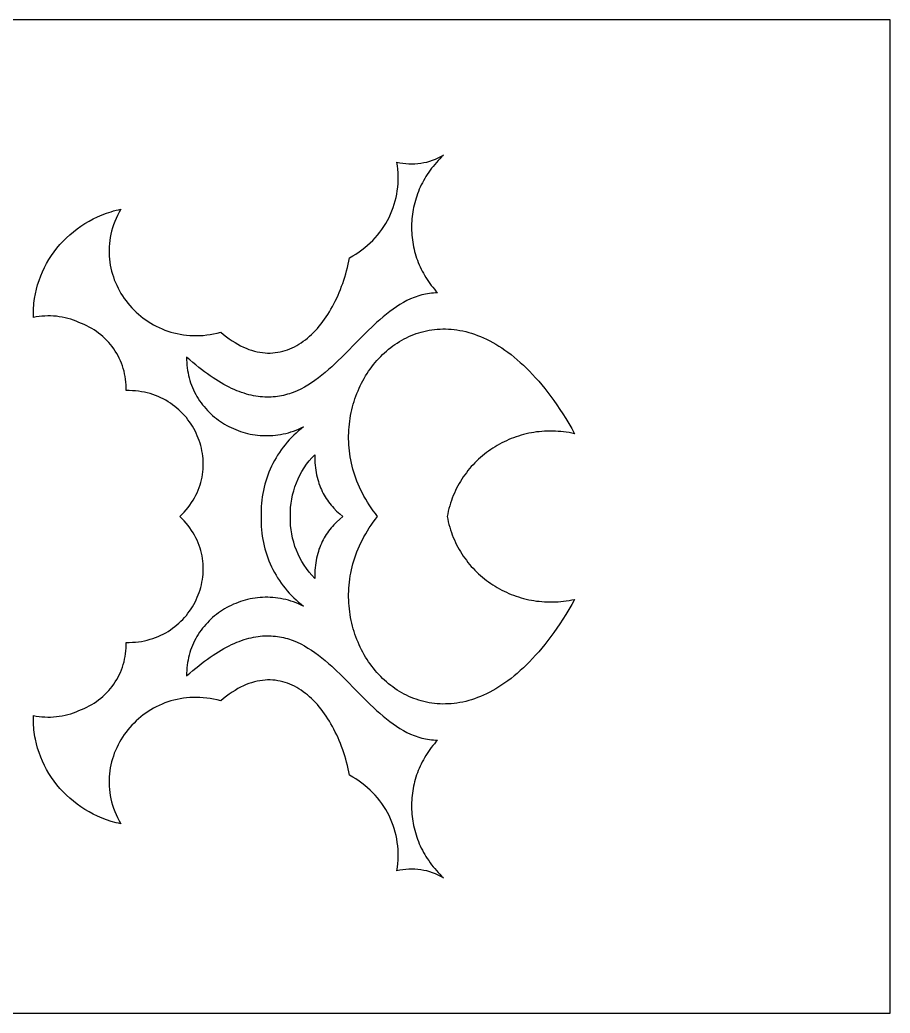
# Model space of a CAD drawing. Extents: x 759 to 1559, y -443 to -303.
# Drawn here: x 1436.3 to 1558.9, y -442.8 to -302.8 of the extents above; entities that cross this region are included whole.
import ezdxf

# ---------------------------------------------------------------- set-up
doc = ezdxf.new("R2010")
doc.units = 0
doc.layers.add('LAYER_2', color=174, linetype='CONTINUOUS')

msp = doc.modelspace()

# ---------------------------------------------------------------- linework, layer by layer
at = {"layer": 'LAYER_2'}
for points in [[(758.95, -442.83), (1558.95, -442.83), (1558.95, -302.83), (758.95, -302.83)], [(1495.99, -321.9), (1495.73, -322.16), (1495.47, -322.41), (1495.22, -322.67), (1494.98, -322.94), (1494.75, -323.21), (1494.52, -323.48), (1494.31, -323.76), (1494.1, -324.04), (1493.9, -324.32), (1493.71, -324.61), (1493.52, -324.9), (1493.34, -325.2), (1493.18, -325.5), (1493.02, -325.8), (1492.86, -326.1), (1492.72, -326.41), (1492.58, -326.72), (1492.45, -327.03), (1492.33, -327.34), (1492.22, -327.66), (1492.12, -327.97), (1492.02, -328.29), (1491.93, -328.61), (1491.85, -328.94), (1491.78, -329.26), (1491.71, -329.58), (1491.66, -329.91), (1491.61, -330.24), (1491.57, -330.56), (1491.54, -330.89), (1491.51, -331.22), (1491.5, -331.55), (1491.49, -331.88), (1491.49, -332.21), (1491.49, -332.53), (1491.51, -332.86), (1491.53, -333.19), (1491.56, -333.52), (1491.6, -333.84), (1491.65, -334.17), (1491.71, -334.49), (1491.77, -334.82), (1491.84, -335.14), (1491.92, -335.46), (1492.01, -335.78), (1492.1, -336.09), (1492.2, -336.41), (1492.32, -336.72), (1492.43, -337.03), (1492.56, -337.34), (1492.69, -337.65), (1492.84, -337.95), (1492.99, -338.25), (1493.15, -338.55), (1493.31, -338.84), (1493.49, -339.13), (1493.67, -339.42), (1493.86, -339.71), (1494.06, -339.99), (1494.26, -340.26), (1494.48, -340.53), (1494.7, -340.8), (1494.93, -341.07), (1495.16, -341.33), (1494.87, -341.33), (1494.59, -341.34), (1494.3, -341.37), (1494.02, -341.4), (1493.75, -341.44), (1493.47, -341.49), (1493.2, -341.55), (1492.93, -341.61), (1492.66, -341.69), (1492.39, -341.77), (1492.13, -341.85), (1491.87, -341.95), (1491.35, -342.16), (1490.84, -342.4), (1490.34, -342.67), (1489.85, -342.95), (1489.36, -343.27), (1488.88, -343.6), (1488.41, -343.95), (1487.94, -344.31), (1487.48, -344.7), (1487.01, -345.1), (1486.56, -345.51), (1486.1, -345.93), (1485.2, -346.8), (1484.31, -347.69), (1483.41, -348.6), (1482.52, -349.52), (1481.62, -350.42), (1481.16, -350.86), (1480.71, -351.29), (1480.25, -351.72), (1479.78, -352.13), (1479.31, -352.53), (1478.84, -352.92), (1478.36, -353.29), (1477.87, -353.65), (1477.38, -353.98), (1476.88, -354.3), (1476.38, -354.6), (1475.86, -354.87), (1475.34, -355.12), (1474.81, -355.34), (1474.54, -355.44), (1474.27, -355.53), (1473.99, -355.61), (1473.71, -355.69), (1473.43, -355.76), (1473.15, -355.82), (1472.87, -355.88), (1472.58, -355.92), (1472.29, -355.96), (1471.99, -355.99), (1471.7, -356.01), (1471.4, -356.02), (1471.09, -356.02), (1470.79, -356.01), (1470.48, -355.99), (1470.16, -355.97), (1469.85, -355.93), (1469.53, -355.88), (1469.2, -355.82), (1468.88, -355.75), (1468.55, -355.67), (1468.21, -355.58), (1467.87, -355.47), (1467.53, -355.36), (1467.19, -355.23), (1466.84, -355.1), (1466.48, -354.95), (1466.12, -354.78), (1465.76, -354.61), (1465.39, -354.42), (1465.02, -354.22), (1464.65, -354.01), (1464.27, -353.78), (1463.88, -353.54), (1463.5, -353.29), (1463.1, -353.02), (1462.71, -352.74), (1462.3, -352.44), (1461.9, -352.13), (1461.48, -351.81), (1461.07, -351.47), (1460.64, -351.11), (1460.22, -350.74), (1459.78, -350.36), (1459.78, -350.74), (1459.8, -351.12), (1459.82, -351.5), (1459.86, -351.87), (1459.91, -352.24), (1459.98, -352.6), (1460.05, -352.96), (1460.14, -353.31), (1460.24, -353.66), (1460.35, -354), (1460.47, -354.33), (1460.61, -354.66), (1460.75, -354.99), (1460.9, -355.31), (1461.06, -355.62), (1461.24, -355.92), (1461.42, -356.22), (1461.61, -356.51), (1461.81, -356.8), (1462.02, -357.08), (1462.24, -357.35), (1462.47, -357.61), (1462.7, -357.87), (1462.95, -358.11), (1463.2, -358.36), (1463.45, -358.59), (1463.72, -358.81), (1463.99, -359.03), (1464.27, -359.24), (1464.55, -359.44), (1464.84, -359.63), (1465.14, -359.81), (1465.44, -359.99), (1465.75, -360.15), (1466.06, -360.31), (1466.38, -360.45), (1466.7, -360.59), (1467.03, -360.72), (1467.36, -360.84), (1467.69, -360.94), (1468.03, -361.04), (1468.38, -361.13), (1468.72, -361.21), (1469.07, -361.27), (1469.42, -361.33), (1469.77, -361.37), (1470.13, -361.41), (1470.49, -361.43), (1470.85, -361.44), (1471.21, -361.44), (1471.57, -361.43), (1471.93, -361.41), (1472.29, -361.38), (1472.66, -361.33), (1473.02, -361.27), (1473.39, -361.2), (1473.75, -361.12), (1474.12, -361.02), (1474.48, -360.92), (1474.84, -360.79), (1475.2, -360.66), (1475.56, -360.51), (1475.92, -360.35), (1476.27, -360.18), (1475.91, -360.47), (1475.56, -360.76), (1475.21, -361.07), (1474.88, -361.38), (1474.56, -361.7), (1474.25, -362.03), (1473.95, -362.37), (1473.66, -362.72), (1473.38, -363.07), (1473.11, -363.43), (1472.86, -363.8), (1472.61, -364.18), (1472.38, -364.56), (1472.16, -364.95), (1471.95, -365.35), (1471.75, -365.75), (1471.56, -366.16), (1471.39, -366.57), (1471.23, -366.99), (1471.08, -367.41), (1470.94, -367.84), (1470.82, -368.28), (1470.71, -368.72), (1470.61, -369.16), (1470.52, -369.61), (1470.45, -370.06), (1470.39, -370.51), (1470.34, -370.97), (1470.31, -371.43), (1470.29, -371.9), (1470.28, -372.36), (1470.29, -372.83), (1470.28, -373.3), (1470.29, -373.77), (1470.31, -374.24), (1470.34, -374.7), (1470.39, -375.16), (1470.45, -375.61), (1470.52, -376.06), (1470.61, -376.51), (1470.71, -376.95), (1470.82, -377.39), (1470.94, -377.82), (1471.08, -378.25), (1471.23, -378.68), (1471.39, -379.1), (1471.56, -379.51), (1471.75, -379.92), (1471.95, -380.32), (1472.16, -380.72), (1472.38, -381.11), (1472.61, -381.49), (1472.86, -381.86), (1473.11, -382.23), (1473.38, -382.6), (1473.66, -382.95), (1473.95, -383.3), (1474.25, -383.63), (1474.56, -383.97), (1474.88, -384.29), (1475.21, -384.6), (1475.56, -384.91), (1475.91, -385.2), (1476.27, -385.49), (1475.92, -385.31), (1475.56, -385.15), (1475.2, -385.01), (1474.84, -384.87), (1474.48, -384.75), (1474.12, -384.64), (1473.75, -384.55), (1473.39, -384.47), (1473.02, -384.4), (1472.66, -384.34), (1472.29, -384.29), (1471.93, -384.26), (1471.57, -384.23), (1471.21, -384.22), (1470.85, -384.22), (1470.49, -384.24), (1470.13, -384.26), (1469.77, -384.29), (1469.42, -384.34), (1469.07, -384.4), (1468.72, -384.46), (1468.38, -384.54), (1468.03, -384.63), (1467.69, -384.72), (1467.36, -384.83), (1467.03, -384.95), (1466.7, -385.08), (1466.38, -385.21), (1466.06, -385.36), (1465.75, -385.52), (1465.44, -385.68), (1465.14, -385.85), (1464.84, -386.04), (1464.55, -386.23), (1464.27, -386.43), (1463.99, -386.64), (1463.72, -386.85), (1463.45, -387.08), (1463.2, -387.31), (1462.95, -387.55), (1462.7, -387.8), (1462.47, -388.06), (1462.24, -388.32), (1462.02, -388.59), (1461.81, -388.87), (1461.61, -389.16), (1461.42, -389.45), (1461.24, -389.75), (1461.06, -390.05), (1460.9, -390.36), (1460.75, -390.68), (1460.61, -391), (1460.47, -391.33), (1460.35, -391.67), (1460.24, -392.01), (1460.14, -392.36), (1460.05, -392.71), (1459.98, -393.07), (1459.91, -393.43), (1459.86, -393.8), (1459.82, -394.17), (1459.8, -394.54), (1459.78, -394.93), (1459.78, -395.31), (1460.22, -394.93), (1460.64, -394.56), (1461.07, -394.2), (1461.48, -393.86), (1461.9, -393.54), (1462.3, -393.23), (1462.71, -392.93), (1463.1, -392.65), (1463.5, -392.38), (1463.88, -392.13), (1464.27, -391.89), (1464.65, -391.66), (1465.02, -391.45), (1465.39, -391.25), (1465.76, -391.06), (1466.12, -390.89), (1466.48, -390.72), (1466.84, -390.57), (1467.19, -390.43), (1467.53, -390.31), (1467.87, -390.19), (1468.21, -390.09), (1468.55, -390), (1468.88, -389.92), (1469.2, -389.85), (1469.53, -389.79), (1469.85, -389.74), (1470.16, -389.7), (1470.48, -389.67), (1470.79, -389.66), (1471.09, -389.65), (1471.4, -389.65), (1471.7, -389.66), (1471.99, -389.68), (1472.29, -389.71), (1472.58, -389.74), (1472.87, -389.79), (1473.15, -389.84), (1473.43, -389.91), (1473.71, -389.98), (1473.99, -390.05), (1474.27, -390.14), (1474.54, -390.23), (1474.81, -390.33), (1475.34, -390.55), (1475.86, -390.8), (1476.38, -391.07), (1476.88, -391.37), (1477.38, -391.68), (1477.87, -392.02), (1478.36, -392.38), (1478.84, -392.75), (1479.31, -393.14), (1479.78, -393.54), (1480.25, -393.95), (1480.71, -394.38), (1481.62, -395.25), (1482.52, -396.15), (1483.41, -397.06), (1484.31, -397.97), (1485.2, -398.87), (1485.65, -399.31), (1486.1, -399.74), (1486.56, -400.16), (1487.01, -400.57), (1487.48, -400.97), (1487.94, -401.35), (1488.41, -401.72), (1488.88, -402.07), (1489.36, -402.4), (1489.85, -402.71), (1490.34, -403), (1490.84, -403.27), (1491.35, -403.51), (1491.87, -403.72), (1492.13, -403.81), (1492.39, -403.9), (1492.66, -403.98), (1492.93, -404.06), (1493.2, -404.12), (1493.47, -404.18), (1493.75, -404.23), (1494.02, -404.27), (1494.3, -404.3), (1494.59, -404.32), (1494.87, -404.34), (1495.16, -404.34), (1494.93, -404.6), (1494.7, -404.87), (1494.48, -405.13), (1494.26, -405.41), (1494.06, -405.68), (1493.86, -405.96), (1493.67, -406.25), (1493.49, -406.53), (1493.31, -406.83), (1493.15, -407.12), (1492.99, -407.42), (1492.84, -407.72), (1492.69, -408.02), (1492.56, -408.33), (1492.43, -408.63), (1492.32, -408.95), (1492.2, -409.26), (1492.1, -409.57), (1492.01, -409.89), (1491.92, -410.21), (1491.84, -410.53), (1491.77, -410.85), (1491.71, -411.17), (1491.65, -411.5), (1491.6, -411.82), (1491.56, -412.15), (1491.53, -412.48), (1491.51, -412.81), (1491.49, -413.13), (1491.49, -413.46), (1491.49, -413.79), (1491.5, -414.12), (1491.51, -414.45), (1491.54, -414.78), (1491.57, -415.1), (1491.61, -415.43), (1491.66, -415.76), (1491.71, -416.08), (1491.78, -416.41), (1491.85, -416.73), (1491.93, -417.05), (1492.02, -417.38), (1492.12, -417.69), (1492.22, -418.01), (1492.33, -418.33), (1492.45, -418.64), (1492.58, -418.95), (1492.72, -419.26), (1492.86, -419.57), (1493.02, -419.87), (1493.18, -420.17), (1493.34, -420.47), (1493.52, -420.76), (1493.71, -421.06), (1493.9, -421.34), (1494.1, -421.63), (1494.31, -421.91), (1494.52, -422.19), (1494.75, -422.46), (1494.98, -422.73), (1495.22, -423), (1495.47, -423.26), (1495.73, -423.51), (1495.99, -423.76), (1495.62, -423.56), (1495.24, -423.37), (1494.85, -423.2), (1494.45, -423.05), (1494.04, -422.91), (1493.64, -422.8), (1493.22, -422.71), (1492.8, -422.64), (1492.38, -422.58), (1491.96, -422.55), (1491.53, -422.54), (1491.11, -422.54), (1490.68, -422.57), (1490.26, -422.62), (1489.83, -422.69), (1489.41, -422.78), (1489.49, -422.27), (1489.55, -421.76), (1489.59, -421.26), (1489.61, -420.75), (1489.61, -420.25), (1489.59, -419.75), (1489.55, -419.25), (1489.48, -418.76), (1489.4, -418.27), (1489.3, -417.79), (1489.18, -417.31), (1489.05, -416.83), (1488.89, -416.37), (1488.71, -415.9), (1488.52, -415.45), (1488.31, -415), (1488.08, -414.56), (1487.84, -414.13), (1487.58, -413.71), (1487.3, -413.3), (1487, -412.9), (1486.69, -412.51), (1486.36, -412.13), (1486.02, -411.76), (1485.66, -411.41), (1485.29, -411.06), (1484.9, -410.73), (1484.5, -410.42), (1484.08, -410.12), (1483.65, -409.83), (1483.2, -409.56), (1482.74, -409.3), (1482.65, -408.84), (1482.55, -408.38), (1482.44, -407.92), (1482.33, -407.47), (1482.2, -407.02), (1482.07, -406.58), (1481.93, -406.14), (1481.78, -405.7), (1481.63, -405.27), (1481.47, -404.85), (1481.3, -404.43), (1481.12, -404.02), (1480.94, -403.61), (1480.74, -403.21), (1480.55, -402.82), (1480.34, -402.43), (1480.13, -402.06), (1479.91, -401.69), (1479.69, -401.33), (1479.46, -400.97), (1479.22, -400.63), (1478.98, -400.3), (1478.73, -399.97), (1478.47, -399.66), (1478.21, -399.35), (1477.94, -399.06), (1477.67, -398.77), (1477.39, -398.5), (1477.11, -398.24), (1476.82, -397.99), (1476.52, -397.76), (1476.22, -397.53), (1475.92, -397.32), (1475.61, -397.12), (1475.3, -396.94), (1474.98, -396.76), (1474.65, -396.61), (1474.33, -396.46), (1473.99, -396.34), (1473.66, -396.22), (1473.32, -396.12), (1472.97, -396.04), (1472.62, -395.98), (1472.27, -395.92), (1471.92, -395.89), (1471.56, -395.87), (1471.19, -395.87), (1470.83, -395.89), (1470.46, -395.93), (1470.08, -395.98), (1469.71, -396.05), (1469.33, -396.15), (1468.94, -396.26), (1468.56, -396.39), (1468.17, -396.53), (1467.78, -396.7), (1467.39, -396.89), (1466.99, -397.1), (1466.6, -397.34), (1466.2, -397.59), (1465.8, -397.86), (1465.39, -398.16), (1464.99, -398.48), (1464.58, -398.82), (1464.08, -398.69), (1463.59, -398.58), (1463.1, -398.49), (1462.61, -398.42), (1462.13, -398.37), (1461.65, -398.34), (1461.17, -398.33), (1460.7, -398.33), (1460.24, -398.35), (1459.78, -398.39), (1459.32, -398.45), (1458.87, -398.52), (1458.43, -398.61), (1457.99, -398.71), (1457.56, -398.83), (1457.13, -398.97), (1456.72, -399.12), (1456.31, -399.28), (1455.9, -399.46), (1455.51, -399.65), (1455.12, -399.86), (1454.75, -400.08), (1454.38, -400.31), (1454.02, -400.55), (1453.67, -400.81), (1453.33, -401.07), (1453, -401.35), (1452.68, -401.64), (1452.37, -401.94), (1452.07, -402.25), (1451.78, -402.56), (1451.51, -402.89), (1451.24, -403.23), (1450.99, -403.57), (1450.75, -403.93), (1450.52, -404.29), (1450.31, -404.66), (1450.11, -405.04), (1449.92, -405.42), (1449.75, -405.81), (1449.59, -406.2), (1449.45, -406.6), (1449.32, -407.01), (1449.2, -407.42), (1449.1, -407.84), (1449.02, -408.26), (1448.95, -408.68), (1448.9, -409.11), (1448.86, -409.54), (1448.84, -409.98), (1448.84, -410.41), (1448.86, -410.85), (1448.89, -411.29), (1448.94, -411.74), (1449.01, -412.18), (1449.1, -412.62), (1449.21, -413.07), (1449.34, -413.51), (1449.48, -413.95), (1449.65, -414.4), (1449.83, -414.84), (1450.04, -415.28), (1450.26, -415.71), (1450.51, -416.15), (1450.17, -416.07), (1449.83, -415.99), (1449.16, -415.8), (1448.5, -415.59), (1447.86, -415.34), (1447.23, -415.08), (1446.62, -414.79), (1446.02, -414.47), (1445.44, -414.13), (1444.88, -413.77), (1444.34, -413.38), (1443.82, -412.98), (1443.31, -412.55), (1442.83, -412.11), (1442.37, -411.64), (1441.92, -411.16), (1441.5, -410.66), (1441.1, -410.15), (1440.73, -409.61), (1440.38, -409.07), (1440.05, -408.5), (1439.74, -407.93), (1439.46, -407.34), (1439.21, -406.74), (1438.98, -406.12), (1438.78, -405.5), (1438.61, -404.86), (1438.47, -404.22), (1438.4, -403.89), (1438.35, -403.56), (1438.3, -403.24), (1438.26, -402.9), (1438.23, -402.57), (1438.21, -402.24), (1438.19, -401.9), (1438.18, -401.56), (1438.18, -401.22), (1438.19, -400.88), (1438.59, -400.96), (1438.99, -401.02), (1439.39, -401.06), (1439.8, -401.09), (1440.21, -401.1), (1440.61, -401.1), (1441.02, -401.08), (1441.43, -401.04), (1441.83, -400.99), (1442.24, -400.93), (1442.64, -400.84), (1443.04, -400.74), (1443.44, -400.63), (1443.83, -400.5), (1444.22, -400.35), (1444.6, -400.18), (1444.98, -400.04), (1445.35, -399.89), (1445.71, -399.72), (1446.06, -399.54), (1446.41, -399.35), (1446.74, -399.14), (1447.07, -398.92), (1447.38, -398.69), (1447.69, -398.45), (1447.98, -398.2), (1448.27, -397.93), (1448.54, -397.66), (1448.8, -397.38), (1449.05, -397.08), (1449.29, -396.78), (1449.52, -396.47), (1449.73, -396.15), (1449.93, -395.82), (1450.12, -395.49), (1450.29, -395.15), (1450.46, -394.8), (1450.6, -394.44), (1450.73, -394.08), (1450.85, -393.71), (1450.96, -393.34), (1451.04, -392.96), (1451.12, -392.57), (1451.17, -392.18), (1451.21, -391.79), (1451.24, -391.39), (1451.25, -390.99), (1451.24, -390.59), (1451.69, -390.59), (1452.13, -390.57), (1452.57, -390.54), (1453, -390.49), (1453.42, -390.43), (1453.83, -390.35), (1454.23, -390.25), (1454.63, -390.14), (1455.02, -390.02), (1455.4, -389.89), (1455.77, -389.74), (1456.13, -389.57), (1456.49, -389.4), (1456.83, -389.21), (1457.17, -389.02), (1457.49, -388.81), (1457.81, -388.59), (1458.12, -388.35), (1458.41, -388.11), (1458.7, -387.86), (1458.98, -387.6), (1459.24, -387.33), (1459.5, -387.05), (1459.74, -386.77), (1459.97, -386.47), (1460.2, -386.17), (1460.41, -385.86), (1460.61, -385.55), (1460.79, -385.22), (1460.97, -384.9), (1461.13, -384.56), (1461.29, -384.22), (1461.43, -383.88), (1461.56, -383.53), (1461.67, -383.18), (1461.77, -382.82), (1461.86, -382.46), (1461.94, -382.1), (1462, -381.73), (1462.05, -381.36), (1462.09, -380.99), (1462.11, -380.62), (1462.12, -380.25), (1462.12, -379.88), (1462.1, -379.5), (1462.06, -379.13), (1462.02, -378.76), (1461.95, -378.38), (1461.88, -378.01), (1461.78, -377.64), (1461.68, -377.28), (1461.55, -376.91), (1461.42, -376.55), (1461.26, -376.19), (1461.09, -375.83), (1460.91, -375.48), (1460.7, -375.13), (1460.49, -374.79), (1460.25, -374.45), (1460, -374.11), (1459.73, -373.79), (1459.45, -373.46), (1459.15, -373.15), (1458.83, -372.84), (1458.83, -372.84), (1458.83, -372.84), (1458.83, -372.84), (1458.83, -372.83), (1458.83, -372.83), (1458.83, -372.83), (1458.83, -372.83), (1458.83, -372.83), (1459.15, -372.52), (1459.45, -372.2), (1459.73, -371.88), (1460, -371.55), (1460.25, -371.22), (1460.49, -370.88), (1460.7, -370.54), (1460.91, -370.19), (1461.09, -369.84), (1461.26, -369.48), (1461.42, -369.12), (1461.55, -368.76), (1461.68, -368.39), (1461.78, -368.02), (1461.88, -367.66), (1461.95, -367.28), (1462.02, -366.91), (1462.06, -366.54), (1462.1, -366.17), (1462.12, -365.79), (1462.12, -365.42), (1462.11, -365.05), (1462.09, -364.68), (1462.05, -364.31), (1462, -363.94), (1461.94, -363.57), (1461.86, -363.21), (1461.77, -362.85), (1461.67, -362.49), (1461.56, -362.14), (1461.43, -361.79), (1461.29, -361.45), (1461.13, -361.11), (1460.97, -360.77), (1460.79, -360.44), (1460.61, -360.12), (1460.41, -359.81), (1460.2, -359.5), (1459.97, -359.2), (1459.74, -358.9), (1459.5, -358.61), (1459.24, -358.34), (1458.98, -358.07), (1458.7, -357.81), (1458.41, -357.55), (1458.12, -357.31), (1457.81, -357.08), (1457.49, -356.86), (1457.17, -356.65), (1456.83, -356.45), (1456.49, -356.27), (1456.13, -356.09), (1455.77, -355.93), (1455.4, -355.78), (1455.02, -355.65), (1454.63, -355.52), (1454.23, -355.42), (1453.83, -355.32), (1453.42, -355.24), (1453, -355.18), (1452.57, -355.13), (1452.13, -355.1), (1451.69, -355.08), (1451.24, -355.08), (1451.25, -354.68), (1451.24, -354.28), (1451.21, -353.88), (1451.17, -353.49), (1451.12, -353.1), (1451.04, -352.71), (1450.96, -352.33), (1450.85, -351.96), (1450.73, -351.59), (1450.6, -351.23), (1450.46, -350.87), (1450.29, -350.52), (1450.12, -350.18), (1449.93, -349.84), (1449.73, -349.52), (1449.52, -349.2), (1449.29, -348.89), (1449.05, -348.58), (1448.8, -348.29), (1448.54, -348.01), (1448.27, -347.73), (1447.98, -347.47), (1447.69, -347.22), (1447.38, -346.98), (1447.07, -346.75), (1446.74, -346.53), (1446.41, -346.32), (1446.06, -346.13), (1445.71, -345.95), (1445.35, -345.78), (1444.98, -345.62), (1444.6, -345.48), (1444.22, -345.32), (1443.83, -345.17), (1443.44, -345.04), (1443.04, -344.92), (1442.64, -344.82), (1442.24, -344.74), (1441.83, -344.67), (1441.43, -344.62), (1441.02, -344.59), (1440.61, -344.57), (1440.21, -344.57), (1439.8, -344.58), (1439.39, -344.61), (1438.99, -344.65), (1438.59, -344.71), (1438.19, -344.79), (1438.18, -344.45), (1438.18, -344.11), (1438.19, -343.77), (1438.21, -343.43), (1438.23, -343.1), (1438.26, -342.76), (1438.3, -342.43), (1438.35, -342.1), (1438.47, -341.45), (1438.61, -340.81), (1438.78, -340.17), (1438.98, -339.55), (1439.21, -338.93), (1439.46, -338.33), (1439.74, -337.74), (1440.05, -337.16), (1440.38, -336.6), (1440.73, -336.05), (1441.1, -335.52), (1441.5, -335.01), (1441.92, -334.51), (1442.37, -334.02), (1442.83, -333.56), (1443.31, -333.11), (1443.82, -332.69), (1444.34, -332.28), (1444.88, -331.9), (1445.44, -331.54), (1446.02, -331.2), (1446.62, -330.88), (1447.23, -330.59), (1447.86, -330.32), (1448.5, -330.08), (1449.16, -329.87), (1449.49, -329.77), (1449.83, -329.68), (1450.17, -329.59), (1450.51, -329.52), (1450.26, -329.95), (1450.04, -330.39), (1449.83, -330.83), (1449.65, -331.27), (1449.48, -331.72), (1449.34, -332.16), (1449.21, -332.6), (1449.1, -333.05), (1449.01, -333.49), (1448.94, -333.93), (1448.89, -334.37), (1448.86, -334.81), (1448.84, -335.25), (1448.84, -335.69), (1448.86, -336.12), (1448.9, -336.56), (1448.95, -336.98), (1449.02, -337.41), (1449.1, -337.83), (1449.2, -338.24), (1449.32, -338.66), (1449.45, -339.06), (1449.59, -339.46), (1449.75, -339.86), (1449.92, -340.25), (1450.11, -340.63), (1450.31, -341.01), (1450.52, -341.38), (1450.75, -341.74), (1450.99, -342.09), (1451.24, -342.44), (1451.51, -342.78), (1451.78, -343.1), (1452.07, -343.42), (1452.37, -343.73), (1452.68, -344.03), (1453, -344.32), (1453.33, -344.6), (1453.67, -344.86), (1454.02, -345.12), (1454.38, -345.36), (1454.75, -345.59), (1455.12, -345.81), (1455.51, -346.01), (1455.9, -346.21), (1456.31, -346.38), (1456.72, -346.55), (1457.13, -346.7), (1457.56, -346.83), (1457.99, -346.95), (1458.43, -347.06), (1458.87, -347.15), (1459.32, -347.22), (1459.78, -347.28), (1460.24, -347.32), (1460.7, -347.34), (1461.17, -347.34), (1461.65, -347.33), (1462.13, -347.3), (1462.61, -347.25), (1463.1, -347.18), (1463.59, -347.09), (1464.08, -346.98), (1464.58, -346.85), (1464.99, -347.19), (1465.39, -347.51), (1465.8, -347.8), (1466.2, -348.08), (1466.6, -348.33), (1466.99, -348.56), (1467.39, -348.77), (1467.78, -348.96), (1468.17, -349.13), (1468.56, -349.28), (1468.94, -349.41), (1469.33, -349.52), (1469.71, -349.61), (1470.08, -349.69), (1470.46, -349.74), (1470.83, -349.78), (1471.19, -349.79), (1471.56, -349.79), (1471.92, -349.78), (1472.27, -349.74), (1472.62, -349.69), (1472.97, -349.63), (1473.32, -349.54), (1473.66, -349.45), (1473.99, -349.33), (1474.33, -349.2), (1474.65, -349.06), (1474.98, -348.9), (1475.3, -348.73), (1475.61, -348.55), (1475.92, -348.35), (1476.22, -348.14), (1476.52, -347.91), (1476.82, -347.68), (1477.11, -347.43), (1477.39, -347.17), (1477.67, -346.89), (1477.94, -346.61), (1478.21, -346.32), (1478.47, -346.01), (1478.73, -345.7), (1478.98, -345.37), (1479.22, -345.04), (1479.46, -344.69), (1479.69, -344.34), (1479.91, -343.98), (1480.13, -343.61), (1480.34, -343.23), (1480.55, -342.85), (1480.74, -342.46), (1480.94, -342.06), (1481.12, -341.65), (1481.3, -341.24), (1481.47, -340.82), (1481.63, -340.39), (1481.78, -339.97), (1481.93, -339.53), (1482.07, -339.09), (1482.2, -338.65), (1482.33, -338.2), (1482.44, -337.75), (1482.55, -337.29), (1482.65, -336.83), (1482.74, -336.37), (1483.2, -336.11), (1483.65, -335.84), (1484.08, -335.55), (1484.5, -335.25), (1484.9, -334.93), (1485.29, -334.6), (1485.66, -334.26), (1486.02, -333.91), (1486.36, -333.54), (1486.69, -333.16), (1487, -332.77), (1487.3, -332.37), (1487.58, -331.95), (1487.84, -331.53), (1488.08, -331.1), (1488.31, -330.67), (1488.52, -330.22), (1488.71, -329.76), (1488.89, -329.3), (1489.05, -328.83), (1489.18, -328.36), (1489.3, -327.88), (1489.4, -327.4), (1489.48, -326.91), (1489.55, -326.41), (1489.59, -325.92), (1489.61, -325.42), (1489.61, -324.91), (1489.59, -324.41), (1489.55, -323.9), (1489.49, -323.4), (1489.41, -322.89), (1489.83, -322.98), (1490.26, -323.05), (1490.68, -323.1), (1491.11, -323.12), (1491.53, -323.13), (1491.96, -323.12), (1492.38, -323.08), (1492.8, -323.03), (1493.22, -322.96), (1493.64, -322.87), (1494.04, -322.75), (1494.45, -322.62), (1494.85, -322.47), (1495.24, -322.3), (1495.62, -322.11)], [(1486.71, -372.83), (1486.4, -372.43), (1486.09, -372.03), (1485.8, -371.62), (1485.53, -371.21), (1485.27, -370.8), (1485.02, -370.39), (1484.78, -369.97), (1484.56, -369.55), (1484.35, -369.13), (1484.15, -368.71), (1483.97, -368.29), (1483.79, -367.86), (1483.63, -367.44), (1483.49, -367.01), (1483.35, -366.58), (1483.23, -366.16), (1483.12, -365.73), (1483.01, -365.3), (1482.93, -364.87), (1482.85, -364.44), (1482.78, -364.02), (1482.73, -363.59), (1482.68, -363.16), (1482.65, -362.74), (1482.63, -362.32), (1482.62, -361.89), (1482.62, -361.47), (1482.63, -361.05), (1482.65, -360.64), (1482.68, -360.22), (1482.72, -359.81), (1482.77, -359.4), (1482.83, -359), (1482.9, -358.59), (1482.98, -358.19), (1483.06, -357.79), (1483.16, -357.4), (1483.27, -357.01), (1483.38, -356.62), (1483.51, -356.24), (1483.64, -355.86), (1483.79, -355.49), (1483.94, -355.12), (1484.1, -354.76), (1484.26, -354.4), (1484.44, -354.05), (1484.62, -353.7), (1484.81, -353.36), (1485.01, -353.02), (1485.22, -352.69), (1485.43, -352.37), (1485.66, -352.05), (1485.89, -351.74), (1486.12, -351.43), (1486.36, -351.14), (1486.61, -350.85), (1486.87, -350.56), (1487.14, -350.29), (1487.41, -350.02), (1487.68, -349.76), (1487.96, -349.51), (1488.25, -349.27), (1488.55, -349.03), (1488.85, -348.8), (1489.15, -348.59), (1489.47, -348.38), (1489.78, -348.18), (1490.11, -347.99), (1490.43, -347.81), (1490.77, -347.64), (1491.1, -347.48), (1491.45, -347.33), (1491.79, -347.19), (1492.15, -347.06), (1492.5, -346.95), (1492.86, -346.84), (1493.23, -346.74), (1493.6, -346.66), (1493.97, -346.59), (1494.35, -346.53), (1494.73, -346.48), (1495.11, -346.44), (1495.5, -346.41), (1495.89, -346.4), (1496.29, -346.4), (1496.68, -346.42), (1497.09, -346.44), (1497.49, -346.48), (1497.89, -346.54), (1498.3, -346.6), (1498.71, -346.68), (1499.13, -346.78), (1499.54, -346.89), (1499.96, -347.01), (1500.38, -347.15), (1500.8, -347.3), (1501.22, -347.47), (1501.65, -347.65), (1502.07, -347.85), (1502.5, -348.07), (1502.93, -348.3), (1503.36, -348.54), (1503.79, -348.81), (1504.22, -349.08), (1504.65, -349.38), (1505.08, -349.69), (1505.51, -350.02), (1505.95, -350.36), (1506.38, -350.73), (1506.81, -351.11), (1507.25, -351.51), (1507.68, -351.92), (1508.11, -352.36), (1508.54, -352.81), (1508.97, -353.28), (1509.41, -353.77), (1509.84, -354.28), (1510.26, -354.8), (1510.69, -355.35), (1511.12, -355.92), (1511.54, -356.5), (1511.97, -357.11), (1512.39, -357.73), (1512.81, -358.38), (1513.23, -359.04), (1513.64, -359.73), (1514.06, -360.44), (1514.47, -361.16), (1514.08, -361.08), (1513.69, -361.01), (1513.3, -360.95), (1512.92, -360.9), (1512.53, -360.86), (1512.15, -360.83), (1511.76, -360.8), (1511.38, -360.79), (1511, -360.79), (1510.62, -360.8), (1510.24, -360.82), (1509.86, -360.84), (1509.49, -360.88), (1509.11, -360.92), (1508.74, -360.98), (1508.38, -361.04), (1508.01, -361.11), (1507.65, -361.19), (1507.29, -361.28), (1506.93, -361.38), (1506.58, -361.49), (1506.23, -361.6), (1505.88, -361.73), (1505.54, -361.86), (1505.2, -362), (1504.86, -362.15), (1504.53, -362.3), (1504.21, -362.47), (1503.88, -362.64), (1503.56, -362.82), (1503.25, -363), (1502.94, -363.2), (1502.64, -363.4), (1502.34, -363.61), (1502.05, -363.83), (1501.76, -364.05), (1501.48, -364.28), (1501.2, -364.52), (1500.93, -364.76), (1500.66, -365.02), (1500.41, -365.27), (1500.15, -365.54), (1499.91, -365.81), (1499.67, -366.09), (1499.44, -366.37), (1499.21, -366.66), (1498.99, -366.96), (1498.78, -367.26), (1498.58, -367.57), (1498.38, -367.88), (1498.19, -368.2), (1498.01, -368.52), (1497.84, -368.86), (1497.67, -369.19), (1497.52, -369.53), (1497.37, -369.88), (1497.23, -370.23), (1497.1, -370.59), (1496.98, -370.95), (1496.87, -371.32), (1496.76, -371.69), (1496.67, -372.07), (1496.58, -372.45), (1496.51, -372.83), (1496.58, -373.22), (1496.67, -373.6), (1496.76, -373.98), (1496.87, -374.35), (1496.98, -374.72), (1497.1, -375.08), (1497.23, -375.44), (1497.37, -375.79), (1497.52, -376.13), (1497.67, -376.48), (1497.84, -376.81), (1498.01, -377.14), (1498.19, -377.47), (1498.38, -377.79), (1498.58, -378.1), (1498.78, -378.41), (1498.99, -378.71), (1499.21, -379.01), (1499.44, -379.3), (1499.67, -379.58), (1499.91, -379.86), (1500.15, -380.13), (1500.41, -380.39), (1500.66, -380.65), (1500.93, -380.9), (1501.2, -381.15), (1501.48, -381.39), (1501.76, -381.62), (1502.05, -381.84), (1502.34, -382.06), (1502.64, -382.27), (1502.94, -382.47), (1503.25, -382.66), (1503.56, -382.85), (1503.88, -383.03), (1504.21, -383.2), (1504.53, -383.37), (1504.86, -383.52), (1505.2, -383.67), (1505.54, -383.81), (1505.88, -383.94), (1506.23, -384.07), (1506.58, -384.18), (1506.93, -384.29), (1507.29, -384.39), (1507.65, -384.47), (1508.01, -384.56), (1508.38, -384.63), (1508.74, -384.69), (1509.11, -384.75), (1509.49, -384.79), (1509.86, -384.83), (1510.24, -384.85), (1510.62, -384.87), (1511, -384.88), (1511.38, -384.88), (1511.76, -384.86), (1512.15, -384.84), (1512.53, -384.81), (1512.92, -384.77), (1513.3, -384.72), (1513.69, -384.66), (1514.08, -384.59), (1514.47, -384.51), (1514.06, -385.23), (1513.64, -385.94), (1513.23, -386.63), (1512.81, -387.29), (1512.39, -387.94), (1511.97, -388.56), (1511.54, -389.17), (1511.12, -389.75), (1510.69, -390.32), (1510.26, -390.86), (1509.84, -391.39), (1509.41, -391.9), (1508.97, -392.39), (1508.54, -392.86), (1508.11, -393.31), (1507.68, -393.75), (1507.25, -394.16), (1506.81, -394.56), (1506.38, -394.94), (1505.95, -395.3), (1505.51, -395.65), (1505.08, -395.98), (1504.65, -396.29), (1504.22, -396.58), (1503.79, -396.86), (1503.36, -397.12), (1502.93, -397.37), (1502.5, -397.6), (1502.07, -397.81), (1501.65, -398.01), (1501.22, -398.2), (1500.8, -398.36), (1500.38, -398.52), (1499.96, -398.66), (1499.54, -398.78), (1499.13, -398.89), (1498.71, -398.98), (1498.3, -399.06), (1497.89, -399.13), (1497.49, -399.18), (1497.09, -399.22), (1496.68, -399.25), (1496.29, -399.26), (1495.89, -399.27), (1495.5, -399.25), (1495.11, -399.23), (1494.73, -399.19), (1494.35, -399.14), (1493.97, -399.08), (1493.6, -399.01), (1493.23, -398.92), (1492.86, -398.83), (1492.5, -398.72), (1492.15, -398.6), (1491.79, -398.48), (1491.45, -398.34), (1491.1, -398.19), (1490.77, -398.03), (1490.43, -397.86), (1490.11, -397.68), (1489.78, -397.49), (1489.47, -397.29), (1489.15, -397.08), (1488.85, -396.86), (1488.55, -396.64), (1488.25, -396.4), (1487.96, -396.16), (1487.68, -395.91), (1487.41, -395.65), (1487.14, -395.38), (1486.87, -395.11), (1486.61, -394.82), (1486.36, -394.53), (1486.12, -394.23), (1485.89, -393.93), (1485.66, -393.62), (1485.43, -393.3), (1485.22, -392.98), (1485.01, -392.65), (1484.81, -392.31), (1484.62, -391.97), (1484.44, -391.62), (1484.26, -391.27), (1484.1, -390.91), (1483.94, -390.54), (1483.79, -390.18), (1483.64, -389.8), (1483.51, -389.43), (1483.38, -389.04), (1483.27, -388.66), (1483.16, -388.27), (1483.06, -387.87), (1482.98, -387.48), (1482.9, -387.08), (1482.83, -386.67), (1482.77, -386.27), (1482.72, -385.86), (1482.68, -385.44), (1482.65, -385.03), (1482.63, -384.61), (1482.62, -384.19), (1482.62, -383.77), (1482.63, -383.35), (1482.65, -382.93), (1482.68, -382.5), (1482.73, -382.08), (1482.78, -381.65), (1482.85, -381.22), (1482.93, -380.8), (1483.01, -380.37), (1483.12, -379.94), (1483.23, -379.51), (1483.35, -379.09), (1483.49, -378.66), (1483.63, -378.23), (1483.79, -377.81), (1483.97, -377.38), (1484.15, -376.96), (1484.35, -376.54), (1484.56, -376.12), (1484.78, -375.7), (1485.02, -375.28), (1485.27, -374.87), (1485.53, -374.45), (1485.8, -374.04), (1486.09, -373.64), (1486.4, -373.23)], [(1477.83, -364.12), (1477.83, -364.51), (1477.85, -364.89), (1477.87, -365.26), (1477.9, -365.62), (1477.94, -365.97), (1477.99, -366.32), (1478.04, -366.65), (1478.11, -366.98), (1478.18, -367.3), (1478.26, -367.61), (1478.35, -367.91), (1478.44, -368.2), (1478.55, -368.49), (1478.66, -368.77), (1478.77, -369.04), (1478.9, -369.31), (1479.03, -369.57), (1479.17, -369.82), (1479.32, -370.07), (1479.47, -370.31), (1479.63, -370.55), (1479.8, -370.78), (1479.97, -371.01), (1480.15, -371.23), (1480.34, -371.44), (1480.53, -371.65), (1480.93, -372.06), (1481.36, -372.46), (1481.81, -372.83), (1481.36, -373.21), (1480.93, -373.61), (1480.53, -374.02), (1480.34, -374.23), (1480.15, -374.44), (1479.97, -374.66), (1479.8, -374.89), (1479.63, -375.12), (1479.47, -375.35), (1479.32, -375.6), (1479.17, -375.84), (1479.03, -376.1), (1478.9, -376.36), (1478.77, -376.62), (1478.66, -376.9), (1478.55, -377.18), (1478.44, -377.46), (1478.35, -377.76), (1478.26, -378.06), (1478.18, -378.37), (1478.11, -378.69), (1478.04, -379.02), (1477.99, -379.35), (1477.94, -379.69), (1477.9, -380.05), (1477.87, -380.41), (1477.85, -380.78), (1477.83, -381.16), (1477.83, -381.55), (1477.42, -381.11), (1477.04, -380.66), (1476.68, -380.18), (1476.34, -379.7), (1476.03, -379.19), (1475.75, -378.68), (1475.49, -378.14), (1475.26, -377.6), (1475.05, -377.04), (1474.87, -376.47), (1474.72, -375.89), (1474.6, -375.3), (1474.51, -374.7), (1474.44, -374.08), (1474.41, -373.46), (1474.4, -372.83), (1474.41, -372.2), (1474.44, -371.58), (1474.51, -370.97), (1474.6, -370.37), (1474.72, -369.78), (1474.87, -369.2), (1475.05, -368.63), (1475.26, -368.07), (1475.49, -367.52), (1475.75, -366.99), (1476.03, -366.47), (1476.34, -365.97), (1476.68, -365.48), (1477.04, -365.01), (1477.42, -364.56)]]:
    msp.add_lwpolyline(points, close=True, dxfattribs=at)

doc.saveas('drawing.dxf')
